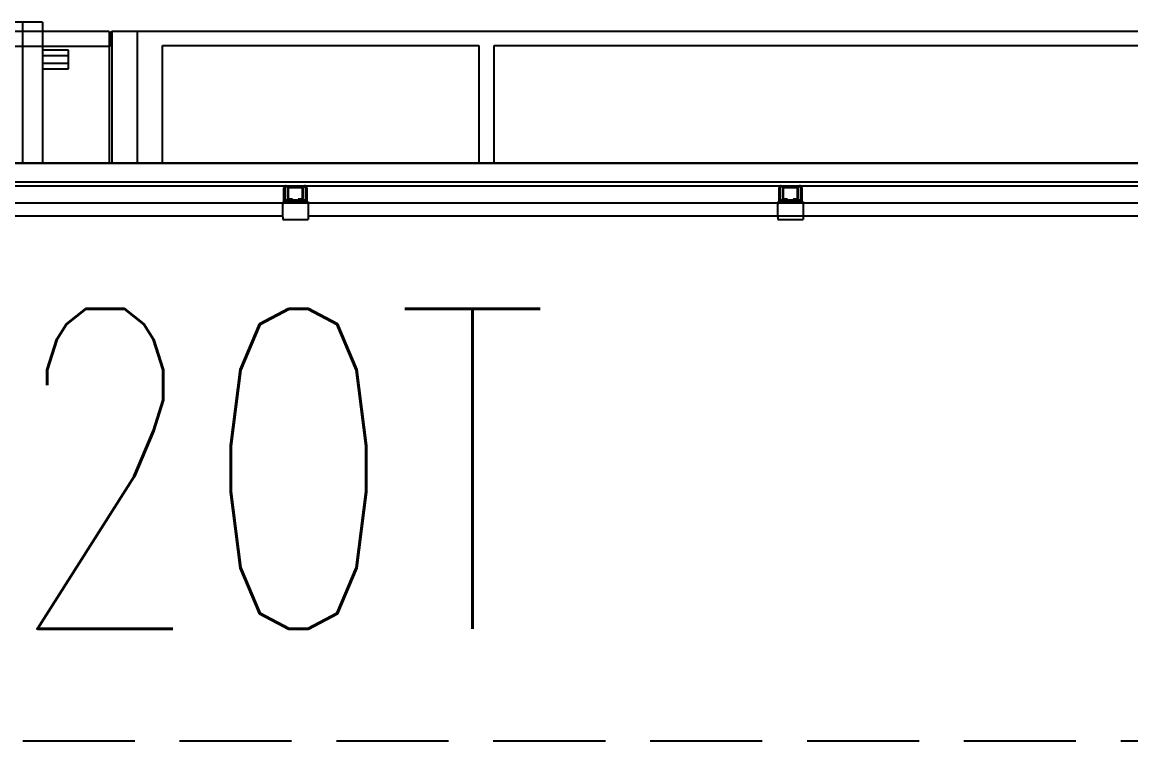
# Model space of a CAD drawing. Extents: x -1201378 to 2367219, y -619313 to 244905.
# Drawn here: x 1543476 to 1546056, y -276168 to -274496 of the extents above; entities that cross this region are included whole.
import ezdxf

# ---------------------------------------------------------------- set-up
doc = ezdxf.new("R2010")
doc.units = 0
doc.header["$LTSCALE"] = 1000
doc.linetypes.add('DASH', pattern=[0.35, 0.25, -0.1])
doc.layers.get('0').update_dxf_attribs({"linetype": 'CONTINUOUS'})
for name, color, linetype in [('A-LIN-V', 9, 'CONTINUOUS'), ('FHSGH10105-主梁-06', 7, 'CONTINUOUS'), ('S-SB', 21, 'CONTINUOUS')]:
    doc.layers.add(name, color=color, linetype=linetype)
doc.styles.add('A-STANDARD', font='SIMPLEX', dxfattribs={"bigfont": 'GBCBIG'})

# ---------------------------------------------------------------- blocks, each defined once
blk = doc.blocks.new('20T')
at = {"layer": 'A-LIN-V'}
h = blk.add_hatch(color=1, dxfattribs=at)
h.dxf.hatch_style = 1
h.paths.add_polyline_path([(1597130.5, -76162.3, -0.414214), (1597127.2, -76159.1), (1597127.2, -76135.2, -0.414214), (1597130.5, -76131.9), (1597124, -76131.9, 0.414214), (1597121.5, -76134.3), (1597121.5, -76164.3), (1597121.9, -76164), (1597121.9, -76162.3)])
h = blk.add_hatch(color=1, dxfattribs=at)
h.dxf.hatch_style = 1
h.paths.add_polyline_path([(1596108.9, -76166.7), (1596106.1, -76164), (1596106.1, -76166.7)])
h.paths.add_polyline_path([(1596062.7, -76166.7), (1596062.7, -76164), (1596059.9, -76166.7)])
h = blk.add_hatch(color=1, dxfattribs=at)
h.dxf.hatch_style = 1
h.paths.add_polyline_path([(1597168.1, -76166.7), (1597165.3, -76164), (1597165.3, -76166.7)])
h.paths.add_polyline_path([(1597121.9, -76166.7), (1597121.9, -76164), (1597119.1, -76166.7)])
at = {"color": 1, "linetype": 'DASH'}
blk.add_lwpolyline([(1594158.9, -77420.6), (1605816.4, -77420.6)], dxfattribs=at)
at = {"layer": 'A-LIN-V', "color": 1}
for p, q in [((1595501.3, -75749), (1594523, -75749)), ((1595543.6, -75749), (1595501.3, -75749)), ((1595501.3, -76077.3), (1595501.3, -75749)), ((1595543.6, -75749), (1595543.6, -76077.3)), ((1595686.3, -75770.7), (1595477, -75770.7)), ((1595686.3, -75770.7), (1595686.3, -75778.4)), ((1595686.3, -75778.4), (1595686.3, -75797.9)), ((1595690.1, -75797.9), (1595690.1, -75778.4)), ((1595691.7, -75770.7), (1595691.7, -76077.3)), ((1595746.1, -75770.7), (1595691.7, -75770.7)), ((1604164.2, -75770.7), (1595746.1, -75770.7)), ((1595746.1, -75770.7), (1595746.1, -76077.3)), ((1595686.3, -75805.5), (1595477, -75805.5)), ((1595686.3, -75797.9), (1595686.3, -75805.5)), ((1595686.3, -75805.5), (1595686.3, -76077.3)), ((1595800.4, -76077.3), (1595800.4, -75803.4)), ((1595800.4, -75803.4), (1596476.8, -75803.4)), ((1596476.8, -75803.4), (1596476.8, -76077.3)), ((1596509.4, -76077.3), (1596509.4, -75803.4)), ((1596509.4, -75803.4), (1598107.3, -75803.4)), ((1595599.3, -75814.3), (1595543.6, -75814.3)), ((1595599.3, -75827.3), (1595543.6, -75827.3)), ((1595599.3, -75817.5), (1595599.3, -75814.3)), ((1595599.3, -75827.3), (1595599.3, -75817.5)), ((1595599.3, -75844.7), (1595599.3, -75827.3)), ((1595599.3, -75844.7), (1595543.6, -75844.7)), ((1595599.3, -75854.4), (1595599.3, -75844.7)), ((1595599.3, -75857.7), (1595599.3, -75854.4)), ((1595543.6, -75857.7), (1595599.3, -75857.7)), ((1592412.4, -76077.3), (1606049.7, -76077.3)), ((1598690.1, -76077.3), (1592412.4, -76077.3)), ((1598690.1, -76120.8), (1592195, -76120.8)), ((1593925.6, -76129.5), (1606049.7, -76129.5)), ((1596059.9, -76166.7), (1596059.9, -76134.3)), ((1596062.3, -76134.3), (1596062.3, -76164.3)), ((1596064.8, -76129.5), (1596103.9, -76129.5)), ((1596071.3, -76131.9), (1596064.8, -76131.9)), ((1596068, -76135.2), (1596068, -76159.1)), ((1596069.7, -76159.1), (1596069.7, -76135.2)), ((1596097.4, -76131.9), (1596071.3, -76131.9)), ((1596071.3, -76133.5), (1596097.4, -76133.5)), ((1596103.9, -76131.9), (1596097.4, -76131.9)), ((1596099, -76135.2), (1596099, -76159.1)), ((1596100.7, -76159.1), (1596100.7, -76135.2)), ((1596106.4, -76164.2), (1596106.4, -76134.3)), ((1596108.8, -76134.3), (1596108.8, -76166.6)), ((1597119.1, -76166.7), (1597119.1, -76134.3)), ((1597121.5, -76134.3), (1597121.5, -76164.3)), ((1597124, -76129.5), (1597163.1, -76129.5)), ((1597130.5, -76131.9), (1597124, -76131.9)), ((1597127.2, -76135.2), (1597127.2, -76159.1)), ((1597128.9, -76159.1), (1597128.9, -76135.2)), ((1597156.6, -76131.9), (1597130.5, -76131.9)), ((1597130.5, -76133.5), (1597156.6, -76133.5)), ((1597163.1, -76131.9), (1597156.6, -76131.9)), ((1597158.2, -76135.2), (1597158.2, -76159.1)), ((1597159.9, -76159.1), (1597159.9, -76135.2)), ((1597165.6, -76164.2), (1597165.6, -76134.3)), ((1597168, -76134.3), (1597168, -76166.6)), ((1596062.7, -76162.3), (1596071.3, -76162.3)), ((1596062.7, -76166.7), (1596062.7, -76162.3)), ((1596078.4, -76160.7), (1596071.3, -76160.7)), ((1596071.3, -76162.3), (1596078.4, -76162.3)), ((1596078.4, -76162.3), (1596078.4, -76160.7)), ((1596078.4, -76162.3), (1596090.3, -76162.3)), ((1596097.4, -76160.7), (1596090.3, -76160.7)), ((1596090.3, -76160.7), (1596090.3, -76162.3)), ((1596090.3, -76162.3), (1596097.4, -76162.3)), ((1596097.4, -76162.3), (1596106.1, -76162.3)), ((1596106.1, -76166.7), (1596106.1, -76162.3)), ((1597121.9, -76162.3), (1597130.5, -76162.3)), ((1597121.9, -76166.7), (1597121.9, -76162.3)), ((1597137.6, -76160.7), (1597130.5, -76160.7)), ((1597130.5, -76162.3), (1597137.6, -76162.3)), ((1597137.6, -76162.3), (1597137.6, -76160.7)), ((1597137.6, -76162.3), (1597149.5, -76162.3)), ((1597156.6, -76160.7), (1597149.5, -76160.7)), ((1597149.5, -76160.7), (1597149.5, -76162.3)), ((1597149.5, -76162.3), (1597156.6, -76162.3)), ((1597156.6, -76162.3), (1597165.3, -76162.3)), ((1597165.3, -76166.7), (1597165.3, -76162.3)), ((1596057.2, -76169.9), (1594657.2, -76169.9)), ((1596228.3, -76169.9), (1595523.7, -76169.9)), ((1596057.2, -76166.7), (1596059.9, -76166.7)), ((1596057.2, -76166.7), (1596057.2, -76172.1)), ((1596057.2, -76202.6), (1596057.2, -76172.1)), ((1596062.7, -76164), (1596059.9, -76166.7)), ((1596059.9, -76166.7), (1596062.7, -76166.7)), ((1596062.7, -76166.7), (1596106.1, -76166.7)), ((1596108.9, -76166.7), (1596106.1, -76164)), ((1596106.1, -76166.7), (1596108.9, -76166.7)), ((1596108.9, -76166.7), (1596111.6, -76166.7)), ((1596111.6, -76166.7), (1596111.6, -76172.1)), ((1597116.4, -76169.9), (1596111.6, -76169.9)), ((1596111.6, -76172.1), (1596111.6, -76202.6)), ((1597858.8, -76169.9), (1596254.4, -76169.9)), ((1597116.4, -76166.7), (1597119.1, -76166.7)), ((1597116.4, -76166.7), (1597116.4, -76172.1)), ((1597116.4, -76202.6), (1597116.4, -76172.1)), ((1597121.9, -76164), (1597119.1, -76166.7)), ((1597119.1, -76166.7), (1597121.9, -76166.7)), ((1597121.9, -76166.7), (1597165.3, -76166.7)), ((1597168.1, -76166.7), (1597165.3, -76164)), ((1597165.3, -76166.7), (1597168.1, -76166.7)), ((1597168.1, -76166.7), (1597170.8, -76166.7)), ((1597170.8, -76166.7), (1597170.8, -76172.1)), ((1598547.7, -76169.9), (1597170.8, -76169.9)), ((1597170.8, -76172.1), (1597170.8, -76202.6)), ((1596057.2, -76200.4), (1594657.2, -76200.4)), ((1596057.2, -76202.6), (1596057.2, -76208)), ((1596057.2, -76208), (1596111.6, -76208)), ((1597116.4, -76200.4), (1596111.6, -76200.4)), ((1596111.6, -76202.6), (1596111.6, -76208)), ((1598389, -76200.4), (1596823.8, -76200.4)), ((1597116.4, -76202.6), (1597116.4, -76208)), ((1597116.4, -76208), (1597170.8, -76208)), ((1598547.7, -76200.4), (1597170.8, -76200.4)), ((1597170.8, -76202.6), (1597170.8, -76208))]:
    blk.add_line(p, q, dxfattribs=at)
for centre, radius, start, end in [((1595693.9, -75778.4), 7.61, 106.6016, 180), ((1595693.9, -75778.4), 3.8, 124.8499, 180), ((1595693.9, -75797.9), 7.61, 180, 253.3985), ((1595693.9, -75797.9), 3.8, 180, 235.1501), ((1596064.8, -76134.3), 4.89, 90, 180), ((1596064.8, -76134.3), 2.45, 90, 180), ((1596071.3, -76135.2), 3.26, 90, 180), ((1596071.3, -76135.2), 1.63, 90, 180), ((1596097.4, -76135.2), 3.26, 360, 90), ((1596097.4, -76135.2), 1.63, 360, 90), ((1596103.9, -76134.3), 4.89, 360, 90), ((1596103.9, -76134.3), 2.45, 0, 90), ((1597124, -76134.3), 4.89, 90, 180), ((1597124, -76134.3), 2.45, 90, 180), ((1597130.5, -76135.2), 3.26, 90, 180), ((1597130.5, -76135.2), 1.63, 90, 180), ((1597156.6, -76135.2), 3.26, 0, 90), ((1597156.6, -76135.2), 1.63, 360, 90), ((1597163.1, -76134.3), 4.89, 0, 90), ((1597163.1, -76134.3), 2.45, 0, 90), ((1596071.3, -76159.1), 3.26, 180, 270), ((1596071.3, -76159.1), 1.63, 180, 270), ((1596097.4, -76159.1), 1.63, 270, 360), ((1596097.4, -76159.1), 3.26, 270, 360), ((1597130.5, -76159.1), 3.26, 180, 270), ((1597130.5, -76159.1), 1.63, 180, 270), ((1597156.6, -76159.1), 1.63, 270, 360), ((1597156.6, -76159.1), 3.26, 270, 0)]:
    blk.add_arc(centre, radius, start, end, dxfattribs=at)

msp = doc.modelspace()

# ---------------------------------------------------------------- block references
at = {"layer": 'S-SB', "xscale": 1.087878787878788}
msp.add_blockref('20T', (-192234.9, -198747.2), dxfattribs=at)

# ---------------------------------------------------------------- texts
at = {"layer": 'FHSGH10105-主梁-06', "color": 3, "linetype": 'Continuous', "style": 'A-STANDARD', "width": 0.705882}
msp.add_text('20T', height=743.75, dxfattribs=at).set_placement((1543443.5, -275907))

doc.saveas('drawing.dxf')
